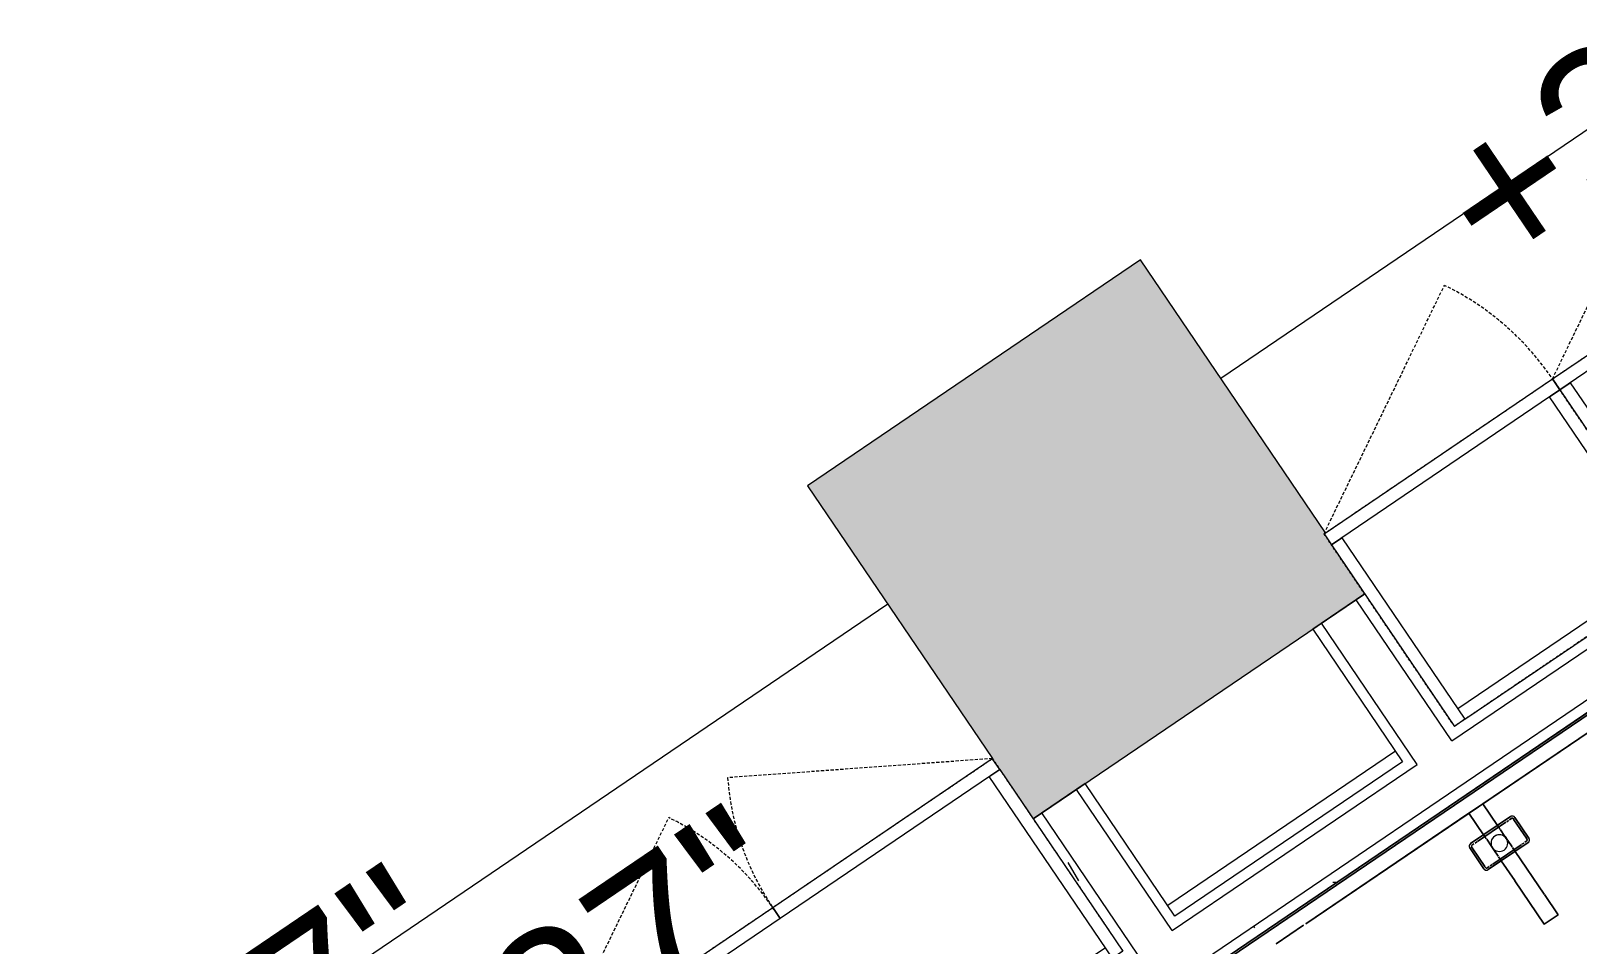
# Model space of a CAD drawing. Header units: inches. Extents: x -13 to 4331, y -638 to 2885.
# Drawn here: x 2487.5 to 2579.7, y 1332.6 to 1387.1 of the extents above; entities that cross this region are included whole.
import ezdxf

# ---------------------------------------------------------------- set-up
doc = ezdxf.new("R2010")
doc.units = ezdxf.units.IN
doc.header["$MEASUREMENT"] = 0
doc.linetypes.add('Dash', pattern=[0.25, 0.125, -0.125])
doc.linetypes.add('Hidden', pattern=[0.28125, 0.1875, -0.09375])
for name, color, linetype, lineweight in [('A-ANNO-NOTE', 131, 'Continuous', 30), ('A-COLS', 52, 'Continuous', 13), ('A-WALL', 113, 'Continuous', 9), ('A-WALL-PATT', 111, 'Continuous', 13), ('I-FURN', 30, 'Continuous', 9), ('I-FURN-PNLS', 30, 'Continuous', 9), ('I-WALL', 2, 'Continuous', 13), ('Q-CASE', 31, 'Continuous', 9), ('Q-CASE-HDLN', 31, 'Dash', 9)]:
    doc.layers.add(name, color=color, linetype=linetype, lineweight=lineweight)
doc.styles.add('Swis721 Lt BT', font='swissl.ttf', dxfattribs={"height": 9})
pattern_1 = [(0, (0, 0), (30.72, 7.68), [1.267, -21.773, 1.267, -21.773, -122.88]), (0, (0, 0), (30.72, 7.68), [-46.08, 1.267, -44.813, 1.267, -21.773, -53.76]), (0, (0, 0), (30.72, 7.68), [-115.2, 1.267, -14.093, 1.267, -37.133]), (120, (11.52, 3.84), (-22.011075, 22.7643), [1.267, -21.773, 1.267, -21.773, -122.88]), (120, (11.52, 3.84), (-22.011075, 22.7643), [-46.08, 1.267, -44.813, 1.267, -21.773, -53.76]), (120, (11.52, 3.84), (-22.011075, 22.7643), [-115.2, 1.267, -14.093, 1.267, -37.133]), (240, (15.36, 19.2), (-8.708925, -30.4443), [1.267, -21.773, 1.267, -21.773, -122.88]), (240, (15.36, 19.2), (-8.708925, -30.4443), [-46.08, 1.267, -44.813, 1.267, -21.773, -53.76]), (240, (15.36, 19.2), (-8.708925, -30.4443), [-115.2, 1.267, -14.093, 1.267, -37.133])]

# ---------------------------------------------------------------- blocks, each defined once
blk = doc.blocks.new('Zira Wksta 12 - Type 1-V6-FIRST FLOOR POWER _ SIGNAL')
at = {"layer": 'I-FURN-PNLS'}
for p, q in [((0, 0), (0, 36)), ((0, 0), (0, 36)), ((0, 0), (0, 36)), ((0, 36), (0, 0)), ((0, 0), (0, 36)), ((0, 36), (0, 0)), ((-0.125, 35.875), (-0.125, 0.125)), ((-0.125, 0.125), (-0.125, 35.875)), ((-0.125, 0.125), (-0.125, 35.875)), ((-0.125, 35.875), (-0.125, 0.125)), ((-1, 32.402), (-1, 30.417)), ((-1, 30.417), (-1, 32.402)), ((-1, 30.262), (-1, 5.738)), ((-1, 18.5), (-1, 30.262)), ((-4.437, 19.437), (-4.437, 16.562)), ((-4.437, 16.562), (-4.437, 19.437)), ((-4.312, 19.437), (-4.312, 19.29)), ((-4.312, 19.29), (-4.312, 19.437)), ((-2.75, 19.625), (-4.25, 19.625)), ((-4.25, 19.625), (-2.75, 19.625)), ((-4.182, 19.5), (-4.25, 19.5)), ((-4.25, 19.5), (-4.182, 19.5)), ((-2.833, 19.5), (-4.167, 19.5)), ((-4.167, 19.5), (-2.833, 19.5)), ((-2.75, 19.5), (-2.818, 19.5)), ((-2.818, 19.5), (-2.75, 19.5)), ((-2.687, 19.29), (-2.687, 19.437)), ((-2.687, 19.437), (-2.687, 19.29)), ((-2.562, 16.562), (-2.562, 19.437)), ((-2.562, 19.437), (-2.562, 16.562)), ((-9, 18.5), (-9, 17.5)), ((-5.891, 18.5), (-9, 18.5)), ((-9, 18.5), (-5.891, 18.5)), ((-9, 17.5), (-9, 18.5)), ((-4.437, 18.5), (-5.868, 18.5)), ((-5.868, 18.5), (-4.437, 18.5)), ((-4.312, 18.5), (-4.437, 18.5)), ((-4.437, 18.5), (-4.312, 18.5)), ((-4.312, 19.205), (-4.312, 19.078)), ((-4.312, 19.078), (-4.312, 19.205)), ((-4.312, 19.027), (-4.312, 16.973)), ((-4.312, 16.973), (-4.312, 19.027)), ((-4.152, 18.5), (-4.312, 18.5)), ((-4.312, 18.5), (-4.152, 18.5)), ((-3.644, 18.5), (-4.112, 18.5)), ((-4.112, 18.5), (-3.644, 18.5)), ((-3.361, 18.5), (-3.639, 18.5)), ((-3.639, 18.5), (-3.361, 18.5)), ((-2.888, 18.5), (-3.356, 18.5)), ((-3.356, 18.5), (-2.888, 18.5)), ((-2.687, 18.5), (-2.848, 18.5)), ((-2.848, 18.5), (-2.687, 18.5)), ((-2.687, 19.078), (-2.687, 19.205)), ((-2.687, 19.205), (-2.687, 19.078)), ((-2.687, 16.973), (-2.687, 19.027)), ((-2.687, 19.027), (-2.687, 16.973)), ((-2.563, 18.5), (-2.687, 18.5)), ((-2.687, 18.5), (-2.563, 18.5)), ((-1, 18.5), (-2.562, 18.5)), ((-2.562, 18.5), (-1, 18.5)), ((-1, 17.5), (-1, 18.5)), ((-1, 18.5), (-1, 17.5)), ((-1, 17.5), (-1, 18.5)), ((-9, 17.5), (-7.549, 17.5)), ((-7.549, 17.5), (-9, 17.5)), ((-7.527, 17.5), (-4.437, 17.5)), ((-4.437, 17.5), (-7.527, 17.5)), ((-4.437, 17.5), (-4.312, 17.5)), ((-4.312, 17.5), (-4.437, 17.5)), ((-4.312, 17.5), (-4.152, 17.5)), ((-4.152, 17.5), (-4.312, 17.5)), ((-4.312, 16.922), (-4.312, 16.795)), ((-4.312, 16.795), (-4.312, 16.922)), ((-4.312, 16.71), (-4.312, 16.562)), ((-4.312, 16.562), (-4.312, 16.71)), ((-4.112, 17.5), (-3.644, 17.5)), ((-3.644, 17.5), (-4.112, 17.5)), ((-3.639, 17.5), (-3.361, 17.5)), ((-3.361, 17.5), (-3.639, 17.5)), ((-3.356, 17.5), (-2.888, 17.5)), ((-2.888, 17.5), (-3.356, 17.5)), ((-2.848, 17.5), (-2.687, 17.5)), ((-2.687, 17.5), (-2.848, 17.5)), ((-2.687, 17.5), (-2.562, 17.5)), ((-2.562, 17.5), (-2.687, 17.5)), ((-2.687, 16.795), (-2.687, 16.922)), ((-2.687, 16.922), (-2.687, 16.795)), ((-2.687, 16.562), (-2.687, 16.71)), ((-2.687, 16.71), (-2.687, 16.562)), ((-2.562, 17.5), (-1, 17.5)), ((-1, 17.5), (-2.562, 17.5)), ((-1, 5.738), (-1, 17.5)), ((-4.25, 16.5), (-4.182, 16.5)), ((-4.182, 16.5), (-4.25, 16.5)), ((-4.25, 16.375), (-2.75, 16.375)), ((-2.75, 16.375), (-4.25, 16.375)), ((-4.167, 16.5), (-2.833, 16.5)), ((-2.833, 16.5), (-4.167, 16.5)), ((-2.818, 16.5), (-2.75, 16.5)), ((-2.75, 16.5), (-2.818, 16.5))]:
    blk.add_line(p, q, dxfattribs=at)
for centre, radius, start, end in [((-4.25, 19.437), 0.187, 90, 180), ((-4.25, 19.437), 0.187, 165, 180), ((-4.25, 19.437), 0.187, 90, 165), ((-4.25, 19.437), 0.0625, 90, 180), ((-4.25, 19.437), 0.0625, 135, 180), ((-4.25, 19.437), 0.0625, 90, 135), ((-2.75, 19.437), 0.188, 360, 90), ((-2.75, 19.437), 0.187, 30, 90), ((-2.75, 19.437), 0.0625, 60, 90), ((-2.75, 19.437), 0.0625, 0, 90), ((-2.75, 19.437), 0.0625, 360, 60), ((-2.75, 19.437), 0.188, 15, 30), ((-2.75, 19.437), 0.187, 0, 15), ((-3.5, 18), 0.5, 90, 270), ((-3.5, 18), 0.5, 90, 270), ((-3.5, 18), 0.5, 270, 90), ((-3.5, 18), 0.5, 15, 90), ((-3.5, 18), 0.5, 270, 300), ((-3.5, 18), 0.5, 300, 330), ((-3.5, 18), 0.5, 330, 0), ((-3.5, 18), 0.5, 360, 15), ((-4.25, 16.562), 0.187, 180, 270), ((-4.25, 16.562), 0.188, 180, 195), ((-4.25, 16.562), 0.187, 195, 270), ((-4.25, 16.562), 0.0625, 180, 270), ((-4.25, 16.562), 0.0625, 180, 270), ((-2.75, 16.562), 0.187, 270, 0), ((-2.75, 16.562), 0.0625, 270, 0), ((-2.75, 16.562), 0.0625, 270, 0), ((-2.75, 16.562), 0.188, 270, 345), ((-2.75, 16.562), 0.187, 345, 0)]:
    blk.add_arc(centre, radius, start, end, dxfattribs=at)
blk = doc.blocks.new('C-Counter Top - ADJ HEIGHT-5514268-FIRST FLOOR POWER _ SIGNAL')
at = {"layer": 'Q-CASE'}
for p, q in [((40.589, -0.75), (56.992, -0.75)), ((-47.262, -25), (36.738, -25)), ((60.738, -25), (123.688, -25))]:
    blk.add_line(p, q, dxfattribs=at)
blk = doc.blocks.new('CW Cupbd Ohead - 23_5_h x 13 7_8_d - 1 Door - 1 Shelf-5647720-FIRST FLOOR POWER _ SIGNAL')
at = {"layer": 'Q-CASE'}
for p, q in [((1.995, -2.362), (2.745, -2.362)), ((1.995, -15.45), (1.995, -2.362)), ((2.745, -2.362), (2.745, -15.45)), ((17.715, -2.362), (2.745, -2.362)), ((17.715, -2.362), (18.465, -2.362)), ((17.715, -15.45), (17.715, -2.362)), ((18.465, -15.45), (18.465, -2.362)), ((2.745, -3.112), (17.715, -3.112)), ((1.995, -15.45), (18.465, -15.45)), ((1.995, -15.45), (1.995, -16.237)), ((2.745, -15.45), (1.995, -15.45)), ((18.465, -15.45), (17.715, -15.45)), ((18.465, -16.237), (18.465, -15.45)), ((18.465, -16.237), (1.995, -16.237))]:
    blk.add_line(p, q, dxfattribs=at)
at = {"layer": 'Q-CASE', "linetype": 'Hidden'}
blk.add_line((18.465, -16.237), (4.202, -24.472), dxfattribs=at)
blk.add_arc((18.465, -16.237), 16.469, 179.5, 210, dxfattribs=at)
at = {"layer": 'Q-CASE-HDLN'}
for p, q in [((1.995, -16.237), (1.995, -2.362)), ((1.995, -2.362), (18.465, -2.362)), ((18.465, -2.362), (18.465, -16.237)), ((18.465, -16.237), (1.995, -16.237))]:
    blk.add_line(p, q, dxfattribs=at)
blk = doc.blocks.new('CW Cupbd Ohead - 23_5_h x 13 7_8_d - 2 Doors - No Handle - 1 Shelf-5647729-FIRST FLOOR POWER _ SIGNAL')
at = {"layer": 'Q-CASE'}
for p, q in [((1.995, -2.362), (2.745, -2.362)), ((1.995, -15.45), (1.995, -2.362)), ((2.745, -2.362), (2.745, -15.45)), ((35.416, -2.362), (2.745, -2.362)), ((35.416, -2.362), (36.166, -2.362)), ((35.416, -15.45), (35.416, -2.362)), ((36.166, -15.45), (36.166, -2.362)), ((2.745, -3.112), (35.416, -3.112)), ((1.995, -15.45), (19.081, -15.45)), ((1.995, -15.45), (1.995, -16.237)), ((2.745, -15.45), (1.995, -15.45)), ((19.081, -16.237), (19.081, -15.45)), ((19.081, -15.45), (36.166, -15.45)), ((19.081, -15.45), (19.081, -16.237)), ((36.166, -15.45), (35.416, -15.45)), ((36.166, -16.237), (36.166, -15.45)), ((19.081, -16.237), (1.995, -16.237)), ((36.166, -16.237), (19.081, -16.237))]:
    blk.add_line(p, q, dxfattribs=at)
at = {"layer": 'Q-CASE', "linetype": 'Hidden'}
for p, q in [((1.995, -16.237), (16.792, -24.78)), ((36.166, -16.237), (21.37, -24.78))]:
    blk.add_line(p, q, dxfattribs=at)
for centre, start, end in [((1.995, -16.237), 330, 0.5), ((36.166, -16.237), 179.5, 210)]:
    blk.add_arc(centre, 17.085, start, end, dxfattribs=at)
at = {"layer": 'Q-CASE-HDLN'}
for p, q in [((1.995, -16.237), (1.995, -2.362)), ((1.995, -2.362), (36.166, -2.362)), ((36.166, -2.362), (36.166, -16.237)), ((36.166, -16.237), (1.995, -16.237))]:
    blk.add_line(p, q, dxfattribs=at)
blk = doc.blocks.new('CW Cupbd Ohead - 23_5_h x 13 7_8_d - 2 Doors - No Handle - 1 Shelf-5648945-FIRST FLOOR POWER _ SIGNAL')
at = {"layer": 'Q-CASE'}
for p, q in [((1.995, -2.362), (2.745, -2.362)), ((1.995, -15.45), (1.995, -2.362)), ((2.745, -2.362), (2.745, -15.45)), ((32.912, -2.362), (2.745, -2.362)), ((32.912, -2.362), (33.662, -2.362)), ((32.912, -15.45), (32.912, -2.362)), ((33.662, -15.45), (33.662, -2.362)), ((2.745, -3.112), (32.912, -3.112)), ((1.995, -15.45), (17.829, -15.45)), ((1.995, -15.45), (1.995, -16.237)), ((2.745, -15.45), (1.995, -15.45)), ((17.829, -16.237), (17.829, -15.45)), ((17.829, -15.45), (33.662, -15.45)), ((17.829, -15.45), (17.829, -16.237)), ((33.662, -15.45), (32.912, -15.45)), ((33.662, -16.237), (33.662, -15.45)), ((17.829, -16.237), (1.995, -16.237)), ((33.662, -16.237), (17.829, -16.237))]:
    blk.add_line(p, q, dxfattribs=at)
at = {"layer": 'Q-CASE', "linetype": 'Hidden'}
for p, q in [((1.995, -16.237), (15.707, -24.154)), ((33.662, -16.237), (19.95, -24.154))]:
    blk.add_line(p, q, dxfattribs=at)
for centre, start, end in [((1.995, -16.237), 330, 0.5), ((33.662, -16.237), 179.5, 210)]:
    blk.add_arc(centre, 15.833, start, end, dxfattribs=at)
at = {"layer": 'Q-CASE-HDLN'}
for p, q in [((1.995, -16.237), (1.995, -2.362)), ((1.995, -2.362), (33.662, -2.362)), ((33.662, -2.362), (33.662, -16.237)), ((33.662, -16.237), (1.995, -16.237))]:
    blk.add_line(p, q, dxfattribs=at)

msp = doc.modelspace()

# ---------------------------------------------------------------- hatches: boundary and pattern name
at = {"layer": 'A-COLS'}
msp.add_hatch(color=250, dxfattribs=at).paths.add_polyline_path([(2547.261, 1340.118), (2567.046, 1353.528), (2564.616, 1357.112), (2564.698, 1357.168), (2553.661, 1373.45), (2533.795, 1359.984), (2545.555, 1342.635)], flags=0)
at = {"layer": 'A-WALL-PATT', "lineweight": 9}
h = msp.add_hatch(dxfattribs=at)
h.set_pattern_fill('FP_13', color=256, style=0, pattern_type=2)
h.set_pattern_definition(pattern_1)
h.paths.add_polyline_path([(2500.867, 1296.368), (2553.487, 1332.047), (2553.136, 1332.564), (2500.516, 1296.885)], flags=0)
h.paths.add_polyline_path([(2555.556, 1333.45), (2570.167, 1343.357), (2569.816, 1343.874), (2555.205, 1333.967)], flags=0)
h.paths.add_polyline_path([(2572.236, 1344.76), (2642.364, 1392.311), (2642.009, 1392.826), (2571.885, 1345.277)], flags=0)
h = msp.add_hatch(dxfattribs=at)
h.set_pattern_fill('FP_13', color=256, style=0, pattern_type=2)
h.set_pattern_definition(pattern_1)
h.paths.add_polyline_path([(2502.62, 1293.781), (2645.441, 1390.622), (2645.09, 1391.139), (2502.27, 1294.298)], flags=0)
h.paths.add_polyline_path([(2645.855, 1390.902), (2646.705, 1391.479), (2646.354, 1391.996), (2645.504, 1391.42)], flags=0)
h = msp.add_hatch(dxfattribs=at)
h.set_pattern_fill('FP_13', color=256, style=0, pattern_type=2)
h.set_pattern_definition(pattern_1)
h.paths.add_polyline_path([(2552.619, 1332.213), (2553.136, 1332.564), (2547.778, 1340.468), (2547.261, 1340.118), (2552.613, 1332.222)], flags=0)

# ---------------------------------------------------------------- linework, layer by layer
at = {"layer": 'A-COLS', "color": 8, "lineweight": 20}
for p, q in [((2553.661, 1373.45), (2533.795, 1359.984)), ((2564.698, 1357.168), (2553.661, 1373.45)), ((2533.795, 1359.984), (2544.828, 1343.708)), ((2547.261, 1340.118), (2567.046, 1353.528))]:
    msp.add_line(p, q, dxfattribs=at)
at = {"layer": 'A-WALL', "lineweight": 13}
for p, q in [((2572.236, 1344.76), (2642.882, 1392.662)), ((2501.752, 1293.947), (2646.354, 1391.996)), ((2572.236, 1344.76), (2566.528, 1353.178)), ((2570.167, 1343.357), (2564.459, 1351.775)), ((2555.556, 1333.45), (2570.167, 1343.357)), ((2555.556, 1333.45), (2549.848, 1341.871)), ((2553.487, 1332.047), (2547.778, 1340.468))]:
    msp.add_line(p, q, dxfattribs=at)
at = {"layer": 'I-WALL'}
for p, q in [((2502.62, 1293.781), (2645.441, 1390.622)), ((2567.045, 1353.529), (2563.942, 1351.424)), ((2563.942, 1351.424), (2569.299, 1343.523)), ((2569.299, 1343.523), (2555.722, 1334.318)), ((2550.365, 1342.222), (2547.261, 1340.118)), ((2555.722, 1334.318), (2550.365, 1342.222))]:
    msp.add_line(p, q, dxfattribs=at)

# ---------------------------------------------------------------- block references
at = {"layer": 'I-FURN', "rotation": 124.1299999999997}
msp.add_blockref('Zira Wksta 12 - Type 1-V6-FIRST FLOOR POWER _ SIGNAL', (2588.016, 1351.663), dxfattribs=at)
at = {"layer": 'Q-CASE'}
for name, p, rotation in [('C-Counter Top - ADJ HEIGHT-5514268-FIRST FLOOR POWER _ SIGNAL', (2602.893, 1366.303), 214.1396254629678), ('CW Cupbd Ohead - 23_5_h x 13 7_8_d - 2 Doors - No Handle - 1 Shelf-5647729-FIRST FLOOR POWER _ SIGNAL', (2617.293, 1373.212), 214.1396254629675), ('CW Cupbd Ohead - 23_5_h x 13 7_8_d - 1 Door - 1 Shelf-5647720-FIRST FLOOR POWER _ SIGNAL', (2589.011, 1354.035), 214.1396254629681), ('CW Cupbd Ohead - 23_5_h x 13 7_8_d - 2 Doors - No Handle - 1 Shelf-5648945-FIRST FLOOR POWER _ SIGNAL', (2555.59, 1331.389), 214.1396254629678)]:
    msp.add_blockref(name, p, dxfattribs=dict(at, rotation=rotation))

# ---------------------------------------------------------------- texts
at = {"layer": 'A-ANNO-NOTE', "lineweight": 9, "char_height": 9, "width": 33.33, "attachment_point": 1, "rotation": 34.13963, "style": 'Swis721 Lt BT'}
for insert in [(2570.037, 1379.373), (2507.739, 1326.905), (2487.473, 1323.39)]:
    msp.add_mtext('+37"', dxfattribs=dict(at, insert=insert))

doc.saveas('drawing.dxf')
